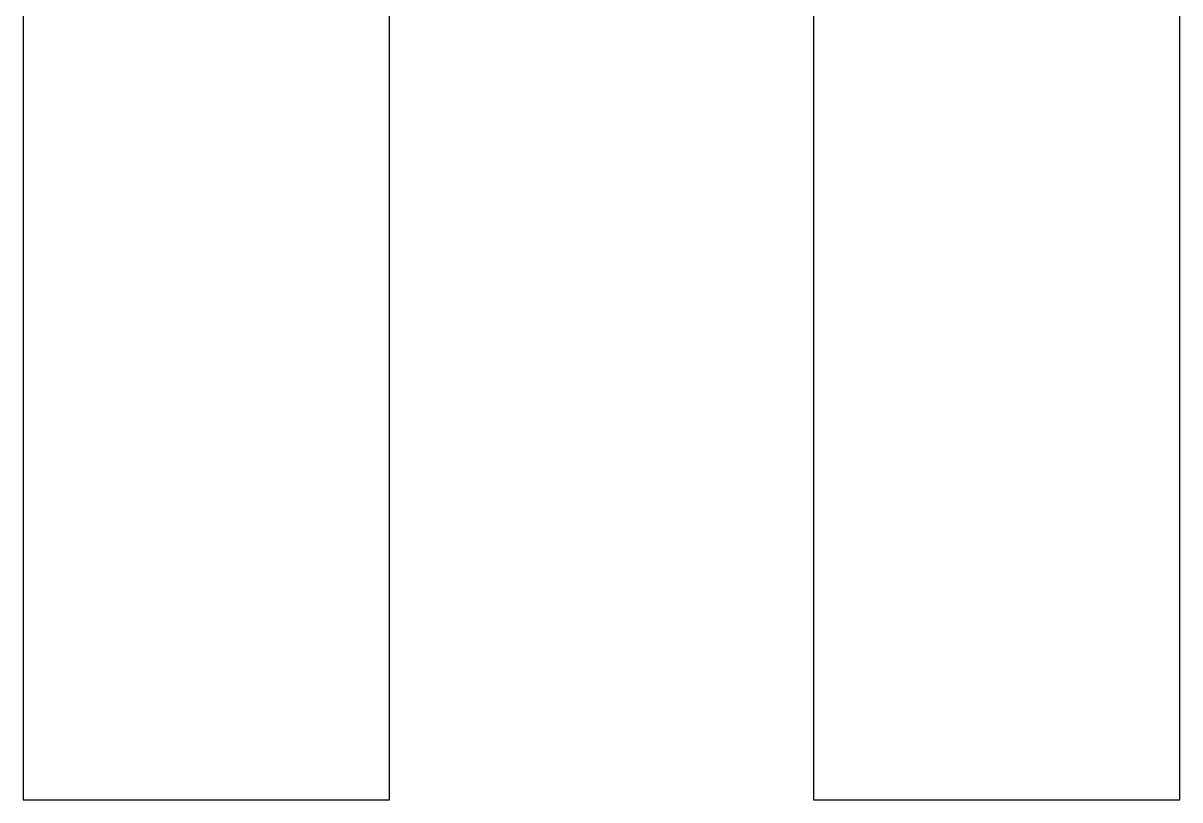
# Model space of a CAD drawing. Header units: metres. Extents: x 341 to 459, y 1341 to 1425.
# Drawn here: x 386.61 to 394.63, y 1366.33 to 1371.72 of the extents above; entities that cross this region are included whole.
import ezdxf

# ---------------------------------------------------------------- set-up
doc = ezdxf.new("R2010")
doc.units = ezdxf.units.M
doc.layers.add('BASE DE CONCRETO', color=251, linetype='Continuous')

msp = doc.modelspace()

# ---------------------------------------------------------------- linework, layer by layer
at = {"layer": 'BASE DE CONCRETO', "color": 252, "true_color": 0x939598}
for p, q in [((386.6061, 1373.345), (386.6061, 1366.3311)), ((389.1475, 1366.3311), (389.1475, 1373.345)), ((392.0889, 1373.345), (392.0889, 1366.3311)), ((394.6303, 1366.3311), (394.6303, 1373.345)), ((386.6061, 1366.3311), (389.1475, 1366.3311)), ((392.0889, 1366.3311), (394.6303, 1366.3311))]:
    msp.add_line(p, q, dxfattribs=at)

doc.saveas('drawing.dxf')
